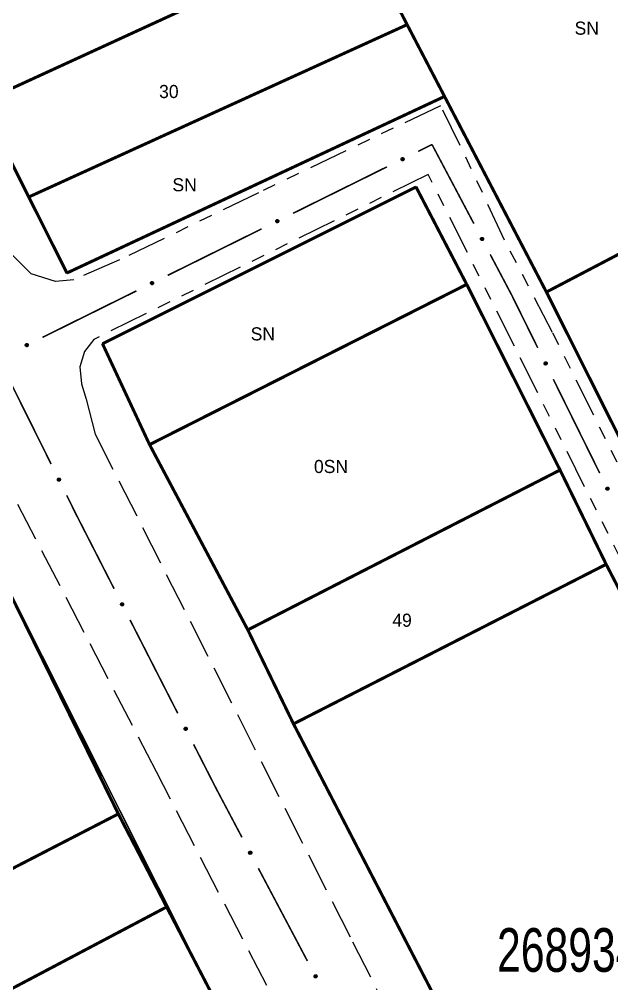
# Model space of a CAD drawing. Extents: x 205807 to 207855, y 4874692 to 4876446.
# Drawn here: x 206972.3 to 207040.1, y 4875990.1 to 4876100.5 of the extents above; entities that cross this region are included whole.
import ezdxf
from ezdxf.enums import TextEntityAlignment as Align

# ---------------------------------------------------------------- set-up
doc = ezdxf.new("R2010")
doc.units = 0
doc.header["$LTSCALE"] = 1.5
doc.header["$MEASUREMENT"] = 0
doc.linetypes.add('TRACO_11', pattern=[8, 3, -1, 3, -1])
doc.linetypes.add('TRACO_25', pattern=[8, 3, -1, 1, -1, 1, -1])
for name, color, linetype in [('CD_MALHA_LOTES', 7, 'CONTINUOUS'), ('CD_TXT_QUADRA', 7, 'CONTINUOUS'), ('RU-QUADRA', 210, 'CONTINUOUS'), ('SV-EIXO-RUA-N-PAV', 6, 'CONTINUOUS'), ('SV-EIXO-RUA-PAV', 20, 'CONTINUOUS'), ('SV-RUA-NAO-PAV', 7, 'CONTINUOUS'), ('SV-RUA-PAVIM', 7, 'CONTINUOUS'), ('Th_NmrPort', 1, 'CONTINUOUS')]:
    doc.layers.add(name, color=color, linetype=linetype)
doc.styles.add('ARIAL', font='ARIAL.SHX')

msp = doc.modelspace()

# ---------------------------------------------------------------- linework, layer by layer
at = {"layer": 'CD_MALHA_LOTES', "linetype": 'Continuous', "const_width": 0.35, "flags": 128}
for points in [[(206967.916104, 4876090.964356), (207011.031364, 4876110.749066)], [(207016.666559, 4876099.863612), (207011.031364, 4876110.749066)], [(206973.344556, 4876080.132533), (207016.666559, 4876099.863612)], [(207020.949387, 4876091.643795), (207016.666559, 4876099.863612)], [(206973.344556, 4876080.132533), (206967.916104, 4876090.964356)], [(207020.949387, 4876091.643795), (206977.715267, 4876071.434374)], [(207032.612159, 4876069.251588), (207020.949387, 4876091.643795)], [(207032.612159, 4876069.251588), (207051.170213, 4876078.968764), (207060.812585, 4876084.265278), (207062.000646, 4876084.865638)], [(207017.68544, 4876081.281674), (206981.787041, 4876063.331129)], [(207023.490069, 4876070.129456), (207017.68544, 4876081.281674)], [(206977.715267, 4876071.434374), (206973.344556, 4876080.132533)], [(206987.176367, 4876051.787306), (207023.490069, 4876070.129456)], [(207023.490069, 4876070.129456), (207034.175325, 4876048.879385)], [(207044.240465, 4876046.087533), (207032.612159, 4876069.251588)], [(206981.787041, 4876063.331129), (206987.176367, 4876051.787306)], [(206998.424562, 4876030.576846), (206987.176367, 4876051.787306)], [(206998.424562, 4876030.576846), (207034.175325, 4876048.879385)], [(207034.175325, 4876048.879385), (207039.453925, 4876038.086995)], [(206967.925735, 4876041.443229), (206983.599587, 4876009.512605)], [(207003.657587, 4876019.81682), (207039.453925, 4876038.086995)], [(207039.453925, 4876038.086995), (207061.480129, 4875995.409559)], [(207003.657587, 4876019.81682), (206998.424562, 4876030.576846)], [(207025.695346, 4875977.213563), (207003.657587, 4876019.81682)], [(206948.630583, 4875991.480515), (206983.599587, 4876009.512605)], [(206983.599587, 4876009.512605), (206989.130063, 4875998.863012)], [(206954.299192, 4875980.480643), (206989.130063, 4875998.863012)], [(206989.130063, 4875998.863012), (206994.660539, 4875988.213419)]]:
    msp.add_lwpolyline(points, dxfattribs=at)
at = {"layer": 'RU-QUADRA', "linetype": 'Continuous', "const_width": 0.18, "flags": 128}
for points in [[(207077.888135, 4875980.540984), (207066.596013, 4876002.665983), (207064.730921, 4876006.207003), (207060.813287, 4876013.996255), (207055.148503, 4876024.650215), (207044.240465, 4876046.087533), (207040.984608, 4876052.486193), (207032.612159, 4876069.251588), (207020.949387, 4876091.643795), (206977.715267, 4876071.434374), (206973.344556, 4876080.132533), (206967.916104, 4876090.964356), (206962.629131, 4876101.513873), (206956.146879, 4876114.766377), (206952.306223, 4876122.328126), (206940.114127, 4876144.140241), (206934.514261, 4876154.98228), (206929.006185, 4876166.088669), (206914.639738, 4876194.146502)], [(206994.660539, 4875988.213419), (206967.925735, 4876041.443229)]]:
    msp.add_lwpolyline(points, dxfattribs=at)
msp.add_lwpolyline([(206981.787041, 4876063.331129), (206987.176367, 4876051.787306), (206998.424562, 4876030.576846), (207003.657587, 4876019.81682), (207025.695346, 4875977.213563), (207030.476416, 4875967.32774), (207036.198506, 4875955.496172), (207041.524721, 4875944.483154), (207047.269018, 4875932.605669), (207083.509223, 4875951.288355), (207077.661832, 4875962.999863), (207072.199553, 4875973.940046), (207066.165727, 4875986.024959), (207061.480129, 4875995.409559), (207057.804165, 4876002.286198), (207039.453925, 4876038.086995), (207034.175325, 4876048.879385), (207023.490069, 4876070.129456), (207017.68544, 4876081.281674)], close=True, dxfattribs=at)
at = {"layer": 'SV-EIXO-RUA-N-PAV', "const_width": 0.18}
for points in [[(207017.934956, 4876085.357841), (207018.831173, 4876085.801458)], [(207018.831173, 4876085.801458), (207019.514896, 4876086.139894)], [(207019.514896, 4876086.139894), (207024.30471, 4876077.092468)], [(207003.595495, 4876078.259965), (207014.350091, 4876083.583372)], [(206989.256033, 4876071.162089), (207000.01063, 4876076.485496)], [(207026.176261, 4876073.557316), (207028.515699, 4876069.138377)], [(206974.916572, 4876064.064213), (206985.671168, 4876069.38762)], [(207028.515699, 4876069.138377), (207028.597058, 4876068.984698)], [(207028.597058, 4876068.984698), (207031.622864, 4876062.865848)], [(207033.39594, 4876059.280293), (207038.715169, 4876048.52363)]]:
    msp.add_lwpolyline(points, dxfattribs=at)
at = {"layer": 'SV-EIXO-RUA-N-PAV'}
for points in [[(207015.964921, 4876084.505523), (207015.979916, 4876084.552077), (207016.002322, 4876084.589021), (207016.029879, 4876084.614455), (207016.060091, 4876084.630581), (207016.092857, 4876084.643598), (207016.128787, 4876084.649433), (207016.170101, 4876084.647075), (207016.216906, 4876084.632362), (207016.253243, 4876084.606921), (207016.279624, 4876084.581239), (207016.298253, 4876084.550704), (207016.310364, 4876084.518661), (207016.315191, 4876084.481138), (207016.312394, 4876084.439295), (207016.296459, 4876084.392589), (207016.274244, 4876084.35652), (207016.246944, 4876084.332619), (207016.216128, 4876084.314085), (207016.182517, 4876084.301197), (207016.147214, 4876084.295672), (207016.105089, 4876084.298565), (207016.059198, 4876084.314903), (207016.022972, 4876084.336649), (207015.998693, 4876084.363606), (207015.981129, 4876084.394356), (207015.967674, 4876084.427061), (207015.960305, 4876084.462936), (207015.964921, 4876084.505523)], [(207001.62546, 4876077.407647), (207001.640454, 4876077.454201), (207001.662861, 4876077.491145), (207001.690417, 4876077.516579), (207001.720629, 4876077.532705), (207001.753395, 4876077.545722), (207001.789326, 4876077.551557), (207001.830639, 4876077.549199), (207001.877444, 4876077.534486), (207001.913781, 4876077.509045), (207001.940162, 4876077.483363), (207001.958791, 4876077.452828), (207001.970903, 4876077.420785), (207001.97573, 4876077.383262), (207001.972932, 4876077.341419), (207001.956998, 4876077.294713), (207001.934783, 4876077.258644), (207001.907483, 4876077.234743), (207001.876666, 4876077.216209), (207001.843055, 4876077.203321), (207001.807752, 4876077.197796), (207001.765627, 4876077.200689), (207001.719737, 4876077.217027), (207001.68351, 4876077.238773), (207001.659232, 4876077.26573), (207001.641668, 4876077.29648), (207001.628213, 4876077.329186), (207001.620843, 4876077.36506), (207001.62546, 4876077.407647)], [(207025.270547, 4876075.503381), (207025.317491, 4876075.489661), (207025.355033, 4876075.46827), (207025.381209, 4876075.441417), (207025.398153, 4876075.411657), (207025.412058, 4876075.379257), (207025.41887, 4876075.343499), (207025.41764, 4876075.302137), (207025.404208, 4876075.254948), (207025.379768, 4876075.217931), (207025.354814, 4876075.19086), (207025.324799, 4876075.171405), (207025.293098, 4876075.158424), (207025.255721, 4876075.152576), (207025.213816, 4876075.154232), (207025.166693, 4876075.168887), (207025.130033, 4876075.19011), (207025.105396, 4876075.216749), (207025.086028, 4876075.247048), (207025.072229, 4876075.280295), (207025.065744, 4876075.315434), (207025.067487, 4876075.357623), (207025.082567, 4876075.403942), (207025.103318, 4876075.440748), (207025.129603, 4876075.465752), (207025.159863, 4876075.484148), (207025.192189, 4876075.49849), (207025.227849, 4876075.506834), (207025.270547, 4876075.503381)], [(206987.285998, 4876070.309771), (206987.300993, 4876070.356325), (206987.323399, 4876070.393269), (206987.350956, 4876070.418703), (206987.381168, 4876070.434829), (206987.413934, 4876070.447846), (206987.449864, 4876070.453681), (206987.491178, 4876070.451323), (206987.537982, 4876070.43661), (206987.57432, 4876070.411169), (206987.600701, 4876070.385487), (206987.61933, 4876070.354952), (206987.631441, 4876070.32291), (206987.636268, 4876070.285386), (206987.63347, 4876070.243543), (206987.617536, 4876070.196837), (206987.595321, 4876070.160768), (206987.568021, 4876070.136867), (206987.537205, 4876070.118333), (206987.503594, 4876070.105445), (206987.468291, 4876070.09992), (206987.426166, 4876070.102813), (206987.380275, 4876070.119151), (206987.344048, 4876070.140897), (206987.31977, 4876070.167855), (206987.302206, 4876070.198604), (206987.288751, 4876070.23131), (206987.281382, 4876070.267184), (206987.285998, 4876070.309771)], [(206972.946537, 4876063.211896), (206972.961531, 4876063.258449), (206972.983937, 4876063.295393), (206973.011494, 4876063.320827), (206973.041706, 4876063.336953), (206973.074472, 4876063.34997), (206973.110403, 4876063.355805), (206973.151716, 4876063.353447), (206973.198521, 4876063.338734), (206973.234858, 4876063.313293), (206973.261239, 4876063.287611), (206973.279868, 4876063.257076), (206973.29198, 4876063.225034), (206973.296807, 4876063.187511), (206973.294009, 4876063.145667), (206973.278075, 4876063.098961), (206973.25586, 4876063.062893), (206973.228559, 4876063.038991), (206973.197743, 4876063.020457), (206973.164132, 4876063.007569), (206973.128829, 4876063.002045), (206973.086704, 4876063.004937), (206973.040814, 4876063.021275), (206973.004587, 4876063.043021), (206972.980308, 4876063.069979), (206972.962745, 4876063.100728), (206972.949289, 4876063.133434), (206972.94192, 4876063.169308), (206972.946537, 4876063.211896)], [(207032.544388, 4876061.250659), (207032.590935, 4876061.235647), (207032.62787, 4876061.213226), (207032.653294, 4876061.18566), (207032.669408, 4876061.155442), (207032.682412, 4876061.12267), (207032.688233, 4876061.086738), (207032.68586, 4876061.045425), (207032.671128, 4876060.998626), (207032.645673, 4876060.962299), (207032.619981, 4876060.935928), (207032.589439, 4876060.917311), (207032.557391, 4876060.905211), (207032.519866, 4876060.900399), (207032.478024, 4876060.903213), (207032.431324, 4876060.919165), (207032.395264, 4876060.941394), (207032.371374, 4876060.968704), (207032.352851, 4876060.999527), (207032.339976, 4876061.033143), (207032.334466, 4876061.068449), (207032.337375, 4876061.110573), (207032.353731, 4876061.156457), (207032.375491, 4876061.192675), (207032.402458, 4876061.216943), (207032.433214, 4876061.234495), (207032.465925, 4876061.247937), (207032.501802, 4876061.255292), (207032.544388, 4876061.250659)], [(207039.636693, 4876046.908442), (207039.68324, 4876046.893429), (207039.720176, 4876046.871009), (207039.745599, 4876046.843442), (207039.761714, 4876046.813224), (207039.774717, 4876046.780453), (207039.780538, 4876046.74452), (207039.778165, 4876046.703208), (207039.763433, 4876046.656408), (207039.737979, 4876046.620081), (207039.712286, 4876046.59371), (207039.681744, 4876046.575093), (207039.649697, 4876046.562994), (207039.612172, 4876046.558182), (207039.570329, 4876046.560996), (207039.523629, 4876046.576948), (207039.48757, 4876046.599177), (207039.463679, 4876046.626486), (207039.445157, 4876046.65731), (207039.432282, 4876046.690926), (207039.426771, 4876046.726231), (207039.42968, 4876046.768355), (207039.446036, 4876046.814239), (207039.467796, 4876046.850457), (207039.494763, 4876046.874725), (207039.525519, 4876046.892277), (207039.55823, 4876046.90572), (207039.594107, 4876046.913075), (207039.636693, 4876046.908442)]]:
    msp.add_lwpolyline(points, close=True, dxfattribs=at)
for points in [[(207015.960305, 4876084.462936), (207016.216906, 4876084.632362)], [(207015.964164, 4876084.482991), (207016.191179, 4876084.636469)], [(207015.964921, 4876084.505523), (207016.170101, 4876084.647075)], [(207015.967674, 4876084.427061), (207016.253243, 4876084.606921)], [(207015.968291, 4876084.44697), (207016.23077, 4876084.618003)], [(207015.974119, 4876084.530549), (207016.143003, 4876084.644596)], [(207015.97731, 4876084.413371), (207016.261184, 4876084.593471)], [(207015.979916, 4876084.552077), (207016.128787, 4876084.649433)], [(207015.981129, 4876084.394356), (207016.279624, 4876084.581239)], [(207015.992431, 4876084.379747), (207016.288521, 4876084.562849)], [(207015.992598, 4876084.573192), (207016.103326, 4876084.641704)], [(207015.998693, 4876084.363606), (207016.298253, 4876084.550704)], [(207016.002322, 4876084.589021), (207016.092857, 4876084.643598)], [(207016.014284, 4876084.350978), (207016.301826, 4876084.532894)], [(207016.022972, 4876084.336649), (207016.310364, 4876084.518661)], [(207016.043474, 4876084.325841), (207016.309005, 4876084.496862)], [(207016.059198, 4876084.314903), (207016.315191, 4876084.481138)], [(207016.084906, 4876084.309808), (207016.311291, 4876084.458407)], [(207016.105089, 4876084.298565), (207016.312394, 4876084.439295)], [(207016.130031, 4876084.301694), (207016.29768, 4876084.412084)], [(207016.147214, 4876084.295672), (207016.296459, 4876084.392589)], [(207016.168473, 4876084.300929), (207016.279819, 4876084.37127)], [(207016.182517, 4876084.301197), (207016.274244, 4876084.35652)], [(207001.620843, 4876077.36506), (207001.877444, 4876077.534486)], [(207001.624703, 4876077.385115), (207001.851718, 4876077.538593)], [(207001.62546, 4876077.407647), (207001.830639, 4876077.549199)], [(207001.628213, 4876077.329186), (207001.913781, 4876077.509045)], [(207001.62883, 4876077.349094), (207001.891309, 4876077.520127)], [(207001.634658, 4876077.432673), (207001.803541, 4876077.54672)], [(207001.637848, 4876077.315495), (207001.921722, 4876077.495595)], [(207001.640454, 4876077.454201), (207001.789326, 4876077.551557)], [(207001.641668, 4876077.29648), (207001.940162, 4876077.483363)], [(207001.652969, 4876077.281871), (207001.94906, 4876077.464974)], [(207001.653136, 4876077.475316), (207001.763864, 4876077.543828)], [(207001.659232, 4876077.26573), (207001.958791, 4876077.452828)], [(207001.662861, 4876077.491145), (207001.753395, 4876077.545722)], [(207001.674822, 4876077.253102), (207001.962365, 4876077.435018)], [(207001.68351, 4876077.238773), (207001.970903, 4876077.420785)], [(207001.704013, 4876077.227965), (207001.969543, 4876077.398986)], [(207001.719737, 4876077.217027), (207001.97573, 4876077.383262)], [(207001.745445, 4876077.211932), (207001.971829, 4876077.360531)], [(207001.765627, 4876077.200689), (207001.972932, 4876077.341419)], [(207001.79057, 4876077.203818), (207001.958218, 4876077.314208)], [(207001.807752, 4876077.197796), (207001.956998, 4876077.294713)], [(207001.829011, 4876077.203053), (207001.940357, 4876077.273394)], [(207001.843055, 4876077.203321), (207001.934783, 4876077.258644)], [(207025.082567, 4876075.403942), (207025.255721, 4876075.152576)], [(207025.093073, 4876075.419958), (207025.271269, 4876075.159189)], [(207025.103318, 4876075.440748), (207025.293098, 4876075.158424)], [(207025.117405, 4876075.449823), (207025.307093, 4876075.167347)], [(207025.129603, 4876075.465752), (207025.324799, 4876075.171405)], [(207025.145567, 4876075.472452), (207025.336674, 4876075.181464)], [(207025.159863, 4876075.484148), (207025.354814, 4876075.19086)], [(207025.178766, 4876075.488484), (207025.366539, 4876075.209626)], [(207025.192189, 4876075.49849), (207025.379768, 4876075.217931)], [(207025.212107, 4876075.498416), (207025.390233, 4876075.240697)], [(207025.227849, 4876075.506834), (207025.404208, 4876075.254948)], [(207025.248002, 4876075.503523), (207025.407612, 4876075.280777)], [(207025.270547, 4876075.503381), (207025.41764, 4876075.302137)], [(207025.295814, 4876075.494869), (207025.414423, 4876075.329157)], [(207025.317491, 4876075.489661), (207025.41887, 4876075.343499)], [(207025.338944, 4876075.47756), (207025.41045, 4876075.368741)], [(207025.355033, 4876075.46827), (207025.412058, 4876075.379257)], [(207025.065744, 4876075.315434), (207025.166693, 4876075.168887)], [(207025.067487, 4876075.357623), (207025.213816, 4876075.154232)], [(207025.071295, 4876075.332775), (207025.186215, 4876075.168198)], [(207025.071579, 4876075.294326), (207025.144929, 4876075.18494)], [(207025.072229, 4876075.280295), (207025.130033, 4876075.19011)], [(207025.078176, 4876075.378104), (207025.232892, 4876075.155855)], [(206987.281382, 4876070.267184), (206987.537982, 4876070.43661)], [(206987.285241, 4876070.287239), (206987.512256, 4876070.440717)], [(206987.285998, 4876070.309771), (206987.491178, 4876070.451323)], [(206987.288751, 4876070.23131), (206987.57432, 4876070.411169)], [(206987.289368, 4876070.251218), (206987.551847, 4876070.422251)], [(206987.295196, 4876070.334797), (206987.46408, 4876070.448844)], [(206987.298387, 4876070.217619), (206987.582261, 4876070.397719)], [(206987.300993, 4876070.356325), (206987.449864, 4876070.453681)], [(206987.302206, 4876070.198604), (206987.600701, 4876070.385487)], [(206987.313508, 4876070.183995), (206987.609598, 4876070.367098)], [(206987.313675, 4876070.37744), (206987.424403, 4876070.445952)], [(206987.31977, 4876070.167855), (206987.61933, 4876070.354952)], [(206987.323399, 4876070.393269), (206987.413934, 4876070.447846)], [(206987.335361, 4876070.155226), (206987.622903, 4876070.337143)], [(206987.344048, 4876070.140897), (206987.631441, 4876070.32291)], [(206987.364551, 4876070.130089), (206987.630081, 4876070.30111)], [(206987.380275, 4876070.119151), (206987.636268, 4876070.285386)], [(206987.405983, 4876070.114057), (206987.632368, 4876070.262655)], [(206987.426166, 4876070.102813), (206987.63347, 4876070.243543)], [(206987.451108, 4876070.105942), (206987.618757, 4876070.216332)], [(206987.468291, 4876070.09992), (206987.617536, 4876070.196837)], [(206987.48955, 4876070.105178), (206987.600896, 4876070.175518)], [(206987.503594, 4876070.105445), (206987.595321, 4876070.160768)], [(206972.94192, 4876063.169308), (206973.198521, 4876063.338734)], [(206972.94578, 4876063.189363), (206973.172795, 4876063.342841)], [(206972.946537, 4876063.211896), (206973.151716, 4876063.353447)], [(206972.949289, 4876063.133434), (206973.234858, 4876063.313293)], [(206972.949907, 4876063.153342), (206973.212386, 4876063.324375)], [(206972.955735, 4876063.236922), (206973.124618, 4876063.350968)], [(206972.958925, 4876063.119743), (206973.242799, 4876063.299843)], [(206972.961531, 4876063.258449), (206973.110403, 4876063.355805)], [(206972.962745, 4876063.100728), (206973.261239, 4876063.287611)], [(206972.974046, 4876063.086119), (206973.270137, 4876063.269222)], [(206972.974213, 4876063.279564), (206973.084941, 4876063.348076)], [(206972.980308, 4876063.069979), (206973.279868, 4876063.257076)], [(206972.983937, 4876063.295393), (206973.074472, 4876063.34997)], [(206972.995899, 4876063.05735), (206973.283442, 4876063.239267)], [(206973.004587, 4876063.043021), (206973.29198, 4876063.225034)], [(206973.02509, 4876063.032213), (206973.29062, 4876063.203234)], [(206973.040814, 4876063.021275), (206973.296807, 4876063.187511)], [(206973.066521, 4876063.016181), (206973.292906, 4876063.16478)], [(206973.086704, 4876063.004937), (206973.294009, 4876063.145667)], [(206973.111646, 4876063.008066), (206973.279295, 4876063.118456)], [(206973.128829, 4876063.002045), (206973.278075, 4876063.098961)], [(206973.150088, 4876063.007302), (206973.261434, 4876063.077642)], [(206973.164132, 4876063.007569), (206973.25586, 4876063.062893)], [(207032.334466, 4876061.068449), (207032.431324, 4876060.919165)], [(207032.337375, 4876061.110573), (207032.478024, 4876060.903213)], [(207032.339715, 4876061.047187), (207032.410012, 4876060.935814)], [(207032.339976, 4876061.033143), (207032.395264, 4876060.941394)], [(207032.340494, 4876061.085629), (207032.450819, 4876060.917937)], [(207032.348626, 4876061.130751), (207032.497137, 4876060.904308)], [(207032.353731, 4876061.156457), (207032.519866, 4876060.900399)], [(207032.364675, 4876061.172176), (207032.535592, 4876060.90658)], [(207032.375491, 4876061.192675), (207032.557391, 4876060.905211)], [(207032.389823, 4876061.201357), (207032.571628, 4876060.913744)], [(207032.402458, 4876061.216943), (207032.589439, 4876060.917311)], [(207032.418601, 4876061.223199), (207032.601588, 4876060.927037)], [(207032.433214, 4876061.234495), (207032.619981, 4876060.935928)], [(207032.45223, 4876061.238307), (207032.63222, 4876060.954363)], [(207032.465925, 4876061.247937), (207032.645673, 4876060.962299)], [(207032.485833, 4876061.247312), (207032.656764, 4876060.984767)], [(207032.501802, 4876061.255292), (207032.671128, 4876060.998626)], [(207032.521855, 4876061.251425), (207032.675245, 4876061.024351)], [(207032.544388, 4876061.250659), (207032.68586, 4876061.045425)], [(207032.56941, 4876061.241452), (207032.683391, 4876061.072524)], [(207032.590935, 4876061.235647), (207032.688233, 4876061.086738)], [(207032.612045, 4876061.222957), (207032.680514, 4876061.112202)], [(207032.62787, 4876061.213226), (207032.682412, 4876061.12267)], [(207039.426771, 4876046.726231), (207039.523629, 4876046.576948)], [(207039.42968, 4876046.768355), (207039.570329, 4876046.560996)], [(207039.43202, 4876046.70497), (207039.502317, 4876046.593597)], [(207039.432282, 4876046.690926), (207039.48757, 4876046.599177)], [(207039.432799, 4876046.743411), (207039.543124, 4876046.57572)], [(207039.440931, 4876046.788533), (207039.589442, 4876046.562091)], [(207039.446036, 4876046.814239), (207039.612172, 4876046.558182)], [(207039.45698, 4876046.829959), (207039.627897, 4876046.564362)], [(207039.467796, 4876046.850457), (207039.649697, 4876046.562994)], [(207039.482128, 4876046.859139), (207039.663933, 4876046.571526)], [(207039.494763, 4876046.874725), (207039.681744, 4876046.575093)], [(207039.510906, 4876046.880981), (207039.693893, 4876046.58482)], [(207039.525519, 4876046.892277), (207039.712286, 4876046.59371)], [(207039.544536, 4876046.896089), (207039.724526, 4876046.612145)], [(207039.55823, 4876046.90572), (207039.737979, 4876046.620081)], [(207039.578138, 4876046.905095), (207039.749069, 4876046.642549)], [(207039.594107, 4876046.913075), (207039.763433, 4876046.656408)], [(207039.614161, 4876046.909208), (207039.767551, 4876046.682133)], [(207039.636693, 4876046.908442), (207039.778165, 4876046.703208)], [(207039.661715, 4876046.899234), (207039.775696, 4876046.730306)], [(207039.68324, 4876046.893429), (207039.780538, 4876046.74452)], [(207039.704351, 4876046.880739), (207039.77282, 4876046.769984)], [(207039.720176, 4876046.871009), (207039.774717, 4876046.780453)]]:
    msp.add_lwpolyline(points, dxfattribs=at)
at = {"layer": 'SV-EIXO-RUA-PAV', "const_width": 0.18}
for points in [[(206970.56621, 4876060.307039), (206975.906057, 4876049.560596)], [(206977.686006, 4876045.978449), (206978.575981, 4876044.187375)], [(206978.575981, 4876044.187375), (206978.768248, 4876043.800437)], [(206978.768248, 4876043.800437), (206983.121085, 4876035.27999)], [(206984.940847, 4876031.717902), (206990.400134, 4876021.03164)], [(206992.219896, 4876017.469553), (206994.494598, 4876013.016944)], [(206994.494598, 4876013.016944), (206994.853355, 4876012.314697)], [(206994.853355, 4876012.314697), (206997.758987, 4876006.824793)], [(206999.630142, 4876003.289431), (207005.243606, 4875992.683347)]]:
    msp.add_lwpolyline(points, dxfattribs=at)
at = {"layer": 'SV-EIXO-RUA-PAV'}
for points in [[(206976.830677, 4876047.947178), (206976.877253, 4876047.932255), (206976.914231, 4876047.909905), (206976.939708, 4876047.882387), (206976.95588, 4876047.8522), (206976.968947, 4876047.819454), (206976.974837, 4876047.783532), (206976.972543, 4876047.742215), (206976.957901, 4876047.695388), (206976.932516, 4876047.659012), (206976.906874, 4876047.632592), (206976.876367, 4876047.613916), (206976.844343, 4876047.601756), (206976.806828, 4876047.596871), (206976.76498, 4876047.599605), (206976.718249, 4876047.615468), (206976.682147, 4876047.637628), (206976.658204, 4876047.664891), (206976.639623, 4876047.695679), (206976.626683, 4876047.72927), (206976.621105, 4876047.764565), (206976.623933, 4876047.806694), (206976.640201, 4876047.85261), (206976.661892, 4876047.88887), (206976.688812, 4876047.913189), (206976.719535, 4876047.9308), (206976.752219, 4876047.944305), (206976.788082, 4876047.951729), (206976.830677, 4876047.947178)], [(206984.06363, 4876033.676977), (206984.110369, 4876033.662574), (206984.147594, 4876033.640637), (206984.173376, 4876033.613405), (206984.189883, 4876033.5834), (206984.203314, 4876033.550802), (206984.209604, 4876033.514948), (206984.207771, 4876033.473608), (206984.193651, 4876033.42662), (206984.168673, 4876033.389964), (206984.143327, 4876033.363259), (206984.113031, 4876033.344245), (206984.081145, 4876033.331728), (206984.043686, 4876033.326426), (206984.00181, 4876033.328693), (206983.954906, 4876033.344034), (206983.918559, 4876033.36579), (206983.894313, 4876033.392785), (206983.87539, 4876033.423364), (206983.862077, 4876033.456809), (206983.856106, 4876033.492039), (206983.858464, 4876033.534198), (206983.874219, 4876033.580291), (206983.895505, 4876033.616791), (206983.922152, 4876033.641409), (206983.952677, 4876033.659361), (206983.985209, 4876033.67323), (206984.020987, 4876033.681053), (206984.06363, 4876033.676977)], [(206991.342678, 4876019.428627), (206991.389417, 4876019.414224), (206991.426642, 4876019.392288), (206991.452424, 4876019.365056), (206991.468931, 4876019.335051), (206991.482362, 4876019.302452), (206991.488652, 4876019.266598), (206991.486819, 4876019.225259), (206991.472699, 4876019.178271), (206991.447721, 4876019.141614), (206991.422375, 4876019.11491), (206991.392079, 4876019.095895), (206991.360193, 4876019.083379), (206991.322734, 4876019.078077), (206991.280858, 4876019.080344), (206991.233954, 4876019.095685), (206991.197607, 4876019.117441), (206991.173361, 4876019.144436), (206991.154438, 4876019.175015), (206991.141125, 4876019.20846), (206991.135154, 4876019.24369), (206991.137512, 4876019.285848), (206991.153267, 4876019.331942), (206991.174553, 4876019.368441), (206991.2012, 4876019.39306), (206991.231725, 4876019.411012), (206991.264257, 4876019.42488), (206991.300035, 4876019.432704), (206991.342678, 4876019.428627)], [(206998.724646, 4876005.235597), (206998.771589, 4876005.221872), (206998.809128, 4876005.200477), (206998.835301, 4876005.173621), (206998.852241, 4876005.143858), (206998.866143, 4876005.111458), (206998.872951, 4876005.075699), (206998.871717, 4876005.034337), (206998.858279, 4876004.98715), (206998.833835, 4876004.950135), (206998.808878, 4876004.923067), (206998.778861, 4876004.903615), (206998.747159, 4876004.890638), (206998.709781, 4876004.884794), (206998.667876, 4876004.886455), (206998.620755, 4876004.901115), (206998.584097, 4876004.922342), (206998.559463, 4876004.948983), (206998.540099, 4876004.979285), (206998.526303, 4876005.012533), (206998.519822, 4876005.047674), (206998.52157, 4876005.089862), (206998.536656, 4876005.136179), (206998.55741, 4876005.172983), (206998.583698, 4876005.197984), (206998.61396, 4876005.216377), (206998.646288, 4876005.230715), (206998.681948, 4876005.239055), (206998.724646, 4876005.235597)], [(207006.209265, 4875991.094151), (207006.256208, 4875991.080427), (207006.293747, 4875991.059032), (207006.31992, 4875991.032176), (207006.33686, 4875991.002413), (207006.350762, 4875990.970012), (207006.35757, 4875990.934253), (207006.356335, 4875990.892891), (207006.342898, 4875990.845704), (207006.318454, 4875990.80869), (207006.293497, 4875990.781621), (207006.263479, 4875990.76217), (207006.231778, 4875990.749192), (207006.194399, 4875990.743348), (207006.152495, 4875990.745009), (207006.105374, 4875990.759669), (207006.068715, 4875990.780896), (207006.044082, 4875990.807538), (207006.024718, 4875990.837839), (207006.010922, 4875990.871088), (207006.004441, 4875990.906228), (207006.006189, 4875990.948416), (207006.021274, 4875990.994733), (207006.042029, 4875991.031537), (207006.068317, 4875991.056539), (207006.098578, 4875991.074931), (207006.130906, 4875991.089269), (207006.166567, 4875991.09761), (207006.209265, 4875991.094151)]]:
    msp.add_lwpolyline(points, close=True, dxfattribs=at)
for points in [[(206976.623933, 4876047.806694), (206976.76498, 4876047.599605)], [(206976.635146, 4876047.826894), (206976.784091, 4876047.600737)], [(206976.640201, 4876047.85261), (206976.806828, 4876047.596871)], [(206976.651115, 4876047.86835), (206976.822541, 4876047.603082)], [(206976.661892, 4876047.88887), (206976.844343, 4876047.601756)], [(206976.676207, 4876047.897579), (206976.858563, 4876047.610315)], [(206976.688812, 4876047.913189), (206976.876367, 4876047.613916)], [(206976.704943, 4876047.919476), (206976.888498, 4876047.623666)], [(206976.719535, 4876047.9308), (206976.906874, 4876047.632592)], [(206976.738544, 4876047.934649), (206976.919078, 4876047.651051)], [(206976.752219, 4876047.944305), (206976.932516, 4876047.659012)], [(206976.772129, 4876047.943719), (206976.943563, 4876047.681501)], [(206976.788082, 4876047.951729), (206976.957901, 4876047.695388)], [(206976.808143, 4876047.947901), (206976.961969, 4876047.721121)], [(206976.830677, 4876047.947178), (206976.972543, 4876047.742215)], [(206976.855717, 4876047.938019), (206976.970021, 4876047.769309)], [(206976.877253, 4876047.932255), (206976.974837, 4876047.783532)], [(206976.898388, 4876047.919605), (206976.967069, 4876047.808982)], [(206976.914231, 4876047.909905), (206976.968947, 4876047.819454)], [(206976.621105, 4876047.764565), (206976.718249, 4876047.615468)], [(206976.626395, 4876047.743314), (206976.696905, 4876047.632076)], [(206976.626683, 4876047.72927), (206976.682147, 4876047.637628)], [(206976.6271, 4876047.781757), (206976.737747, 4876047.614277)], [(206983.856106, 4876033.492039), (206983.954906, 4876033.344034)], [(206983.858464, 4876033.534198), (206984.00181, 4876033.328693)], [(206983.861632, 4876033.470848), (206983.933378, 4876033.360403)], [(206983.861909, 4876033.509297), (206983.974415, 4876033.343061)], [(206983.862077, 4876033.456809), (206983.918559, 4876033.36579)], [(206983.869451, 4876033.554521), (206984.020907, 4876033.330038)], [(206983.874219, 4876033.580291), (206984.043686, 4876033.326426)], [(206983.884957, 4876033.596153), (206984.059329, 4876033.332811)], [(206983.895505, 4876033.616791), (206984.081145, 4876033.331728)], [(206983.909722, 4876033.625659), (206984.095268, 4876033.340446)], [(206983.922152, 4876033.641409), (206984.113031, 4876033.344245)], [(206983.938212, 4876033.647875), (206984.125052, 4876033.354129)], [(206983.952677, 4876033.659361), (206984.143327, 4876033.363259)], [(206983.971641, 4876033.663421), (206984.155325, 4876033.381853)], [(206983.985209, 4876033.67323), (206984.168673, 4876033.389964)], [(206984.005124, 4876033.672865), (206984.179469, 4876033.412575)], [(206984.020987, 4876033.681053), (206984.193651, 4876033.42662)], [(206984.041089, 4876033.677448), (206984.197432, 4876033.452397)], [(206984.06363, 4876033.676977), (206984.207771, 4876033.473608)], [(206984.08877, 4876033.668097), (206984.204948, 4876033.500672)], [(206984.110369, 4876033.662574), (206984.209604, 4876033.514948)], [(206984.131643, 4876033.65016), (206984.201553, 4876033.540309)], [(206984.147594, 4876033.640637), (206984.203314, 4876033.550802)], [(206991.135154, 4876019.24369), (206991.233954, 4876019.095685)], [(206991.137512, 4876019.285848), (206991.280858, 4876019.080344)], [(206991.14068, 4876019.222499), (206991.212426, 4876019.112054)], [(206991.140957, 4876019.260948), (206991.253463, 4876019.094711)], [(206991.141125, 4876019.20846), (206991.197607, 4876019.117441)], [(206991.148499, 4876019.306172), (206991.299955, 4876019.081688)], [(206991.153267, 4876019.331942), (206991.322734, 4876019.078077)], [(206991.164005, 4876019.347803), (206991.338377, 4876019.084462)], [(206991.174553, 4876019.368441), (206991.360193, 4876019.083379)], [(206991.18877, 4876019.37731), (206991.374316, 4876019.092096)], [(206991.2012, 4876019.39306), (206991.392079, 4876019.095895)], [(206991.21726, 4876019.399526), (206991.4041, 4876019.10578)], [(206991.231725, 4876019.411012), (206991.422375, 4876019.11491)], [(206991.250689, 4876019.415072), (206991.434373, 4876019.133503)], [(206991.264257, 4876019.42488), (206991.447721, 4876019.141614)], [(206991.284172, 4876019.424516), (206991.458517, 4876019.164225)], [(206991.300035, 4876019.432704), (206991.472699, 4876019.178271)], [(206991.320137, 4876019.429099), (206991.47648, 4876019.204047)], [(206991.342678, 4876019.428627), (206991.486819, 4876019.225259)], [(206991.367818, 4876019.419747), (206991.483996, 4876019.252323)], [(206991.389417, 4876019.414224), (206991.488652, 4876019.266598)], [(206991.410691, 4876019.401811), (206991.480601, 4876019.29196)], [(206991.426642, 4876019.392288), (206991.482362, 4876019.302452)], [(206998.519822, 4876005.047674), (206998.620755, 4876004.901115)], [(206998.52157, 4876005.089862), (206998.667876, 4876004.886455)], [(206998.525375, 4876005.065013), (206998.640276, 4876004.900424)], [(206998.525654, 4876005.026565), (206998.598992, 4876004.91717)], [(206998.526303, 4876005.012533), (206998.584097, 4876004.922342)], [(206998.532261, 4876005.110342), (206998.686952, 4876004.888076)], [(206998.536656, 4876005.136179), (206998.709781, 4876004.884794)], [(206998.547163, 4876005.152194), (206998.72533, 4876004.891405)], [(206998.55741, 4876005.172983), (206998.747159, 4876004.890638)], [(206998.571498, 4876005.182056), (206998.761155, 4876004.899559)], [(206998.583698, 4876005.197984), (206998.778861, 4876004.903615)], [(206998.599663, 4876005.204682), (206998.790738, 4876004.913673)], [(206998.61396, 4876005.216377), (206998.808878, 4876004.923067)], [(206998.632864, 4876005.220711), (206998.820606, 4876004.941832)], [(206998.646288, 4876005.230715), (206998.833835, 4876004.950135)], [(206998.666206, 4876005.230638), (206998.844302, 4876004.9729)], [(206998.681948, 4876005.239055), (206998.858279, 4876004.98715)], [(206998.702101, 4876005.235742), (206998.861687, 4876005.012978)], [(206998.724646, 4876005.235597), (206998.871717, 4876005.034337)], [(206998.749912, 4876005.227082), (206998.868502, 4876005.061357)], [(206998.771589, 4876005.221872), (206998.872951, 4876005.075699)], [(206998.793041, 4876005.209768), (206998.864534, 4876005.100941)], [(206998.809128, 4876005.200477), (206998.866143, 4876005.111458)], [(207006.004441, 4875990.906228), (207006.105374, 4875990.759669)], [(207006.006189, 4875990.948416), (207006.152495, 4875990.745009)], [(207006.009994, 4875990.923568), (207006.124895, 4875990.758978)], [(207006.010273, 4875990.885119), (207006.083611, 4875990.775725)], [(207006.010922, 4875990.871088), (207006.068715, 4875990.780896)], [(207006.01688, 4875990.968897), (207006.171571, 4875990.74663)], [(207006.021274, 4875990.994733), (207006.194399, 4875990.743348)], [(207006.031781, 4875991.010748), (207006.209949, 4875990.74996)], [(207006.042029, 4875991.031537), (207006.231778, 4875990.749192)], [(207006.056117, 4875991.040611), (207006.245773, 4875990.758114)], [(207006.068317, 4875991.056539), (207006.263479, 4875990.76217)], [(207006.084281, 4875991.063237), (207006.275356, 4875990.772227)], [(207006.098578, 4875991.074931), (207006.293497, 4875990.781621)], [(207006.117482, 4875991.079265), (207006.305224, 4875990.800386)], [(207006.130906, 4875991.089269), (207006.318454, 4875990.80869)], [(207006.150824, 4875991.089193), (207006.328921, 4875990.831454)], [(207006.166567, 4875991.09761), (207006.342898, 4875990.845704)], [(207006.18672, 4875991.094296), (207006.346306, 4875990.871533)], [(207006.209265, 4875991.094151), (207006.356335, 4875990.892891)], [(207006.234531, 4875991.085636), (207006.353121, 4875990.919912)], [(207006.256208, 4875991.080427), (207006.35757, 4875990.934253)], [(207006.277659, 4875991.068323), (207006.349153, 4875990.959495)], [(207006.293747, 4875991.059032), (207006.350762, 4875990.970012)]]:
    msp.add_lwpolyline(points, dxfattribs=at)
at = {"layer": 'SV-RUA-NAO-PAV', "linetype": 'TRACO_25'}
for points in [[(207149.307641, 4875836.56777, 5.871062), (207120.631114, 4875892.604473, 6.412), (207096.862815, 4875939.045487, 6.338236), (207095.35334, 4875942.04424, 6.534941), (207134.04551, 4875962.284942, 6.534941), (207130.24339, 4875969.66553, 6.534941), (207091.663046, 4875949.536655, 6.534941), (207090.186175, 4875952.56075, 6.534941), (207059.385668, 4876012.151269, 6.28906), (207033.328212, 4876064.615947, 6.28906), (207027.81942, 4876075.196324, 6.28906), (207022.747835, 4876086.039024, 6.28906), (207020.474365, 4876090.585963, 6.28906), (206999.663376, 4876080.617674, 6.28906), (206983.749091, 4876072.922855, 6.28906), (206978.502623, 4876070.649385, 6.28906), (206976.404036, 4876070.474503, 6.28906), (206973.60592, 4876071.348914, 6.28906), (206971.507332, 4876073.447501, 6.28906), (206969.316836, 4876075.499799, 6.28906)], [(207042.863398, 4875930.805014, 6.116943), (207044.180238, 4875930.322974, 6.116943), (207045.984594, 4875931.183593, 6.116943), (207084.04456, 4875950.825803, 6.633294), (207083.929019, 4875952.033765, 6.608706), (207068.654428, 4875983.732902, 6.436588), (207053.089907, 4876014.774503, 6.28906), (207028.956155, 4876063.042007, 6.28906), (207019.075307, 4876082.716261, 6.28906), (206980.776092, 4876063.828977, 6.28906), (206979.726799, 4876062.429919, 6.28906), (206979.202152, 4876060.681096, 6.28906), (206979.377034, 4876058.757391, 6.28906), (206979.901681, 4876057.008569, 6.28906), (206980.950975, 4876052.986277, 6.28906)]]:
    msp.add_polyline3d(points, dxfattribs=at)
at = {"layer": 'SV-RUA-PAVIM', "linetype": 'TRACO_11'}
for points in [[(207033.605746, 4875925.874889, 6.338236), (206987.970411, 4876014.315509, 5.526828), (206966.425985, 4876055.881394, 5.526828)], [(206980.950975, 4876052.986277, 5.551416), (207010.426025, 4875994.867413, 5.551416), (207042.863398, 4875930.805014, 5.551416)]]:
    msp.add_polyline3d(points, dxfattribs=at)

# ---------------------------------------------------------------- texts
at = {"layer": 'CD_TXT_QUADRA', "style": 'ARIAL', "width": 0.7}
msp.add_text('268934306', height=5, dxfattribs=at).set_placement((207026.95908, 4875991.438716))
at = {"layer": 'Th_NmrPort', "color": 1}
for s, p in [('SN', (207035.840449, 4876099.45945)), ('30', (206988.266754, 4876092.208886)), ('SN', (206989.791801, 4876081.533557)), ('SN', (206998.753191, 4876064.466772)), ('0SN', (207005.999103, 4876049.284861)), ('49', (207014.970232, 4876031.687647))]:
    msp.add_text(s, height=1.5, dxfattribs=at).set_placement(p, align=Align.MIDDLE_LEFT)

doc.saveas('drawing.dxf')
